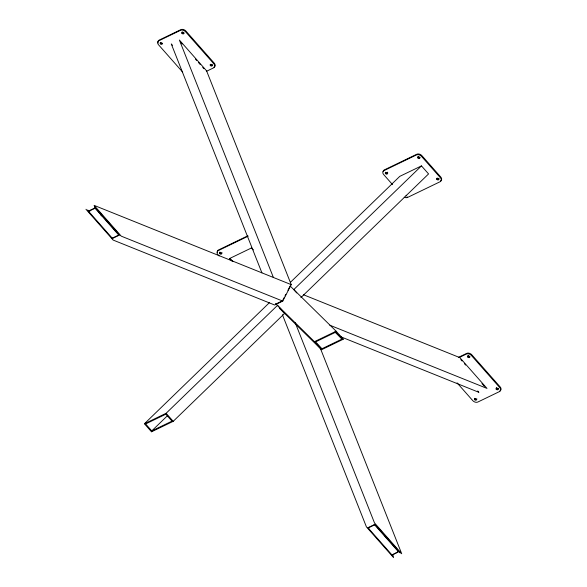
<?xml version="1.0" encoding="UTF-8"?>
<svg xmlns="http://www.w3.org/2000/svg" width="587" height="587" viewBox="0 0 587 587"><rect width="100%" height="100%" fill="white"/><g stroke="black" fill="none" stroke-linecap="round" stroke-linejoin="round"><path stroke-width="0.88" d="M89.121 211.79L89.063 211.907A0.756 0.543 27.3 0 1 89.129 211.107L89.305 210.762M94.588 208.385L94.771 208.033A0.756 0.543 27.3 0 1 95.784 208.312L118.728 234.294A0.756 0.543 27.3 0 1 118.662 235.093L113.262 237.698A0.756 0.543 27.3 0 1 112.924 237.757M112.007 237.889A0.756 0.543 27.3 0 0 113.02 238.168L118.42 235.563A0.756 0.543 27.3 0 0 118.486 234.763L118.669 234.411M284.159 297.572L282.494 300.808L275.472 304.198M284.996 295.958L285.825 294.344M287.916 290.301L290 286.265M85.959 209.266L113.152 240.068L274.65 305.005L282.751 301.094L291.24 284.644L206.58 70.844L179.38 40.041L273.395 277.468M368.812 528.153L368.636 528.498A0.756 0.543 27.3 0 1 368.702 527.706L368.885 527.353M374.161 524.983L374.345 524.631A0.756 0.543 27.3 0 1 375.357 524.903L398.302 550.892A0.756 0.543 27.3 0 1 398.235 551.685L392.652 554.642M391.58 554.488A0.756 0.543 27.3 0 0 392.593 554.759L397.993 552.154A0.756 0.543 27.3 0 0 398.059 551.354L398.243 551.01M144.417 423.763L166.114 413.285L277.497 305.372L284.6 313.414L173.216 421.327L151.519 431.797L144.417 423.763L269.462 302.613M290.352 282.376L399.769 176.364L421.466 165.894L428.569 173.928L300.889 297.631M145.62 423.946L165.864 414.173L172.02 421.136L151.769 430.917L145.62 423.946L146.933 422.669M421.466 165.894L293.793 289.589L296.751 292.935M151.769 430.917L167.581 415.596M151.519 431.797L152.833 430.52M206.382 71.343L213.587 67.865A3.786 2.722 27.3 0 0 213.917 63.888L185.521 31.727A3.786 2.722 27.3 0 0 180.451 30.348L158.85 40.774A3.786 2.722 27.3 0 0 158.519 44.759L182.689 72.128M94.771 208.033L89.371 210.645A0.756 0.543 27.3 0 0 89.297 211.437M89.129 211.107L94.529 208.502A0.756 0.543 27.3 0 1 95.542 208.781L118.486 234.763M247.751 235.849L218.584 249.93A3.786 2.722 27.3 0 0 217.454 252.491M248.198 236.157L218.225 250.627A3.786 2.722 27.3 0 0 217.887 254.611L219.068 255.954M232.114 261.127L229.744 258.449L251.441 247.971L253.393 249.893M275.699 303.604L314.449 341.678L336.138 331.207L343.241 339.242L321.544 349.72L279.529 308.366M321.793 348.832L342.045 339.059L335.889 332.088L315.645 341.869L321.793 348.832L316.584 343.711M458.689 357.241L466.694 353.381A3.786 2.722 27.3 0 1 471.757 354.753L500.153 386.914A3.786 2.722 27.3 0 1 500.476 390.436M459.129 357.556L466.327 354.078A3.786 2.722 27.3 0 1 471.398 355.458L499.794 387.618A3.786 2.722 27.3 0 1 499.464 391.595L477.855 402.029A3.786 2.722 27.3 0 1 472.792 400.65L457.082 382.863M374.345 524.631L368.944 527.236A0.756 0.543 27.3 0 0 368.878 528.036M368.702 527.706L374.102 525.101A0.756 0.543 27.3 0 1 375.115 525.372L398.059 551.354M291.24 284.644L94.059 205.355L121.252 236.157L282.751 301.094M303.435 294.733L459.834 357.622L487.027 388.425L329.791 325.198M89.95 211.056L87.404 210.029L112.785 238.777M100.979 215.488L102.674 216.17M340.387 336.622L478.926 392.336L477.723 390.964M290.191 286.045L336.138 331.207M338.677 334.766L343.241 339.242M334.876 332.015L342.045 339.059M229.744 258.449L233.002 261.648M392.564 184.626L383.685 174.574A3.786 2.722 27.3 0 1 384.023 170.59L416.425 154.946A3.786 2.722 27.3 0 1 421.488 156.325L440.426 177.766A3.786 2.722 27.3 0 1 440.089 181.743L407.686 197.386A3.786 2.722 27.3 0 1 404.208 197.203M180.356 42.015L182.168 44.062M195.464 59.126L196.674 60.49M198.487 62.545L200.299 64.599M202.713 67.336L203.924 68.708M460.802 359.596L462.013 360.968M464.427 363.705L465.638 365.07M481.956 383.553L484.378 386.29M172.49 45.316L171.279 43.952L261.927 272.867M251.441 247.971L252.623 249.314M314.449 341.678L321.544 349.72M279.471 307.632L283.947 312.702M94.426 206.639L119.807 235.387M374.873 524.228L400.261 552.976L399.586 551.274M367.851 527.618L393.239 556.366L392.564 554.664M393.606 557.65L366.405 526.847L282.42 314.749M166.114 413.285L173.216 421.327M229.855 258.808L230.251 259.718M320.561 348.81L401.706 553.739L374.506 522.936L295.246 322.762M385.153 535.946L385.828 537.648M158.196 42.983A3.786 2.722 27.3 0 1 159.216 40.077L180.818 29.651A3.786 2.722 27.3 0 1 185.881 31.023L214.277 63.183A3.786 2.722 27.3 0 1 213.947 67.167M162.291 43.563A1.137 0.814 27.3 0 1 160.515 42.668M184.054 33.026A1.137 0.814 27.3 0 1 182.109 31.992M212.648 64.819A1.137 0.814 27.3 0 1 210.52 64.394M500.271 390.612A3.786 2.722 27.3 0 1 499.823 390.898M498.517 388.308A1.137 0.814 27.3 0 1 497.328 389.049A1.137 0.814 27.3 0 1 496.463 387.662M476.923 398.984A1.137 0.814 27.3 0 1 475.727 399.476A1.137 0.814 27.3 0 1 474.78 398.309M469.93 356.757A1.137 0.814 27.3 0 1 468.426 356.617A1.137 0.814 27.3 0 1 468.184 355.362M383.164 171.653A3.786 2.722 27.3 0 1 384.382 169.885L416.785 154.249A3.786 2.722 27.3 0 1 421.855 155.621L440.786 177.061A3.786 2.722 27.3 0 1 440.448 181.045M407.334 196.924A3.786 2.722 27.3 0 1 406.923 196.975M420.021 157.624A1.137 0.814 27.3 0 1 418.157 156.369M439.157 178.697A1.137 0.814 27.3 0 1 437.022 178.272M387.743 173.121A1.137 0.814 27.3 0 1 385.681 172.233M387.559 172.174A1.137 0.814 27.3 0 1 387.721 172.409M406.314 195.258A1.137 0.814 27.3 0 1 406.028 195.515M222.011 252.703A1.137 0.814 27.3 0 1 220.822 253.437A1.137 0.814 27.3 0 1 219.956 252.058M160.361 43.79A1.137 0.814 27.3 0 0 162.21 44.01A1.137 0.814 27.3 0 0 161.08 42.572A1.137 0.814 27.3 0 0 160.361 43.79M181.963 33.364A1.137 0.814 27.3 0 0 183.812 33.584A1.137 0.814 27.3 0 0 182.689 32.146A1.137 0.814 27.3 0 0 181.963 33.364M210.359 65.524A1.137 0.814 27.3 0 0 212.208 65.737A1.137 0.814 27.3 0 0 211.085 64.306A1.137 0.814 27.3 0 0 210.359 65.524M496.235 389.254A1.137 0.814 27.3 0 0 498.084 389.467A1.137 0.814 27.3 0 0 496.962 388.036A1.137 0.814 27.3 0 0 496.235 389.254M474.634 399.681A1.137 0.814 27.3 0 0 476.483 399.901A1.137 0.814 27.3 0 0 475.36 398.463A1.137 0.814 27.3 0 0 474.634 399.681M467.839 357.094A1.137 0.814 27.3 0 0 469.688 357.314A1.137 0.814 27.3 0 0 468.558 355.876A1.137 0.814 27.3 0 0 467.839 357.094M417.929 157.962A1.137 0.814 27.3 0 0 419.786 158.182A1.137 0.814 27.3 0 0 418.656 156.744A1.137 0.814 27.3 0 0 417.929 157.962M436.867 179.402A1.137 0.814 27.3 0 0 438.716 179.615A1.137 0.814 27.3 0 0 437.586 178.184A1.137 0.814 27.3 0 0 436.867 179.402M385.527 173.605A1.137 0.814 27.3 0 0 387.376 173.825A1.137 0.814 27.3 0 0 386.253 172.387A1.137 0.814 27.3 0 0 385.527 173.605M219.729 253.643A1.137 0.814 27.3 0 0 221.578 253.863A1.137 0.814 27.3 0 0 220.455 252.425A1.137 0.814 27.3 0 0 219.729 253.643"/></g></svg>
